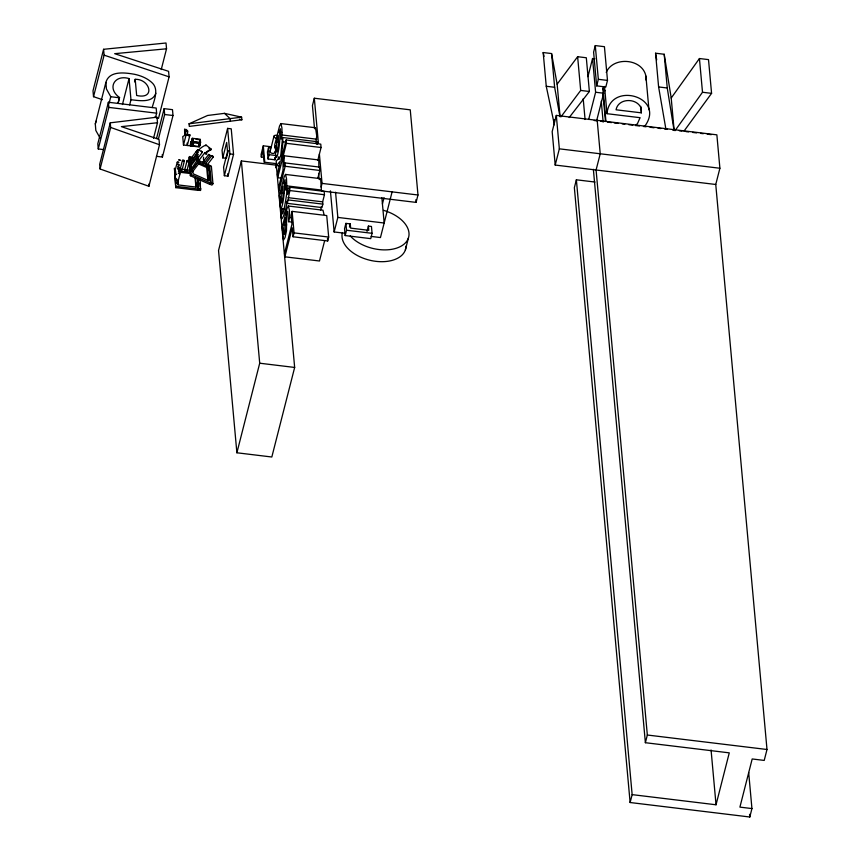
<?xml version="1.0" encoding="UTF-8"?>
<svg xmlns="http://www.w3.org/2000/svg" width="860" height="860" viewBox="0 0 860 860"><rect width="100%" height="100%" fill="white"/><g stroke="black" fill="none" stroke-linecap="round" stroke-linejoin="round"><path stroke-width="1.29" d="M152.188 107.554C154.338 99.47 159.455 88.602 151.285 82.044C146.608 77.948 140.685 75.658 134.687 74.325C125.237 72.638 109.263 70.359 105.887 82.399L95.299 123.926L95.825 130.451L100.179 138.267M105.887 82.399L106.414 88.913L110.768 96.728L109.112 103.221M187.544 135.009L187.663 131.118L186.405 129.516L184.588 129.301L185.846 130.903L185.728 134.794L189.523 135.246M318.834 167.313L318.802 159.971L284.187 155.778L283.08 160.111L283.048 170.065L278.586 187.598L278.887 190.974L285.187 166.281L284.875 162.905L319.49 167.087L319.802 170.463L317.813 178.267M276.554 142.126L276.823 152.134L278.393 146.093L278.307 135.278L276.554 142.126L279.221 142.448M281.177 192.984L281.435 202.992L283.004 196.951L282.918 186.136L281.177 192.984L283.832 193.306M284.036 224.578L284.305 234.587L285.875 228.545L285.789 217.73L284.036 224.578L286.702 224.901M192.489 171.817L191.146 170.839L192.425 171.914L198.767 163.636L198.434 162.809L197.477 162.561L191.146 170.839M197.262 160.282L198.552 161.357L197.262 160.282L191.103 169.248L192.221 169.635L196.177 164.464M317.383 143.803L317.19 141.706L282.575 137.514L280.693 156.079L276.178 161.1L276.576 165.528L280.575 166.012M316.921 144.362L317.19 141.706M282.575 137.514L282.951 141.717L281.016 160.089L286.144 139.954L320.769 144.136L321.07 147.511L317.824 160.25M177.225 162.153C178.686 164.84 180.019 160.68 177.225 162.153L174.838 171.495L175.87 172.408M176.773 182.363C174.558 182.481 178.031 184.427 177.504 182.718M180.073 169.656L180.837 170.517L182.008 170.215L184.395 160.863L183.621 160.014L182.449 160.315L180.073 169.656L180.987 169.302M180.009 173.774L178.385 173.311L180.009 173.774L177.622 183.126M182.449 160.315L183.223 161.164L184.395 160.863M161.239 69.563L166.539 48.794L166.012 43L103.587 49.299L92.998 90.837L93.525 96.685L102.447 99.674M93.525 96.685L104.114 55.158L103.587 49.299M155.649 117.078L156.638 113.176L156.176 108.037L108.392 102.254L97.803 143.792L98.266 148.941L103.576 149.575M98.266 148.941L108.855 107.403L108.392 102.254M110.252 122.829L99.663 164.368L100.082 168.99L148.909 186.287L159.498 144.749L159.014 139.385L121.389 126.635L157.498 122.733L157.004 117.175L110.252 122.829L110.671 127.452L100.082 168.99M118.185 102.684L119.508 97.492C106.565 88.376 114.541 74.164 129.043 78.572L130.967 99.739L129.645 104.931M118.207 102.985L119.508 97.492M122.432 104.533L129.043 78.572M134.547 81.904L135.203 79.314C150.005 78.841 155.94 99.889 136.665 95.481L135.203 79.314M166.539 48.794L114.681 53.675L168.581 71.337L169.087 76.862L158.498 118.4L154.671 117.121M153.531 138.309L157.498 122.733M156.531 138.503L164.142 108.65L172.484 109.661L173.01 115.509L162.422 157.047L156.466 156.326M158.38 139.169L164.668 114.509L164.142 108.65M191.113 142.835L192.275 138.288L200.273 139.255L200.563 142.416L199.402 146.963L183.492 145.039L186.179 134.525L189.963 134.977L187.286 145.49L187.072 143.082M175.773 187.652L174.462 168.334L175.773 187.652L198.026 190.35L197.424 178.751M192.361 142.233L193.188 142.33L193.038 140.621L192.21 140.524L191.436 146.35L190.619 146.243L190.425 144.19L191.06 141.717L191.877 141.825L192.027 143.523L191.21 143.426L190.587 145.899M184.642 170.183L187.028 160.831M191.877 141.825L192.275 138.288M193.038 140.621L193.231 139.847L192.403 139.739M192.231 146.093L193.231 139.847M186.91 170.828L189.286 161.486A1.183 0.71 14.3 0 0 187.792 160.411A1.183 0.71 14.3 0 0 187.383 161.583A1.183 0.71 14.3 0 0 189.286 161.486M199.477 146.114L200.111 140.212L200.337 142.738L199.025 146.06L200.337 142.738M199.047 146.512L199.971 142.878L193.876 142.147L192.952 145.781L199.047 146.512L198.757 143.351L192.661 142.62M199.692 145.759L199.756 144.233M205.809 145.802L206.002 145.028L211.237 149.145L209.109 150.833A23.134 14.018 14.3 0 0 206.346 152.79M200.079 178.869L200.595 190.479L198.617 190.243L198.101 178.622M222.751 157.885L226.685 142.438L227.524 151.715L223.589 167.162L224.363 175.709L227.986 176.139L233.544 154.338L231.232 128.828L227.61 128.387L222.052 150.199L222.751 157.885L226.374 158.326L228.341 150.597M224.363 175.709L229.921 153.897L227.61 128.387M241.37 160.938L218.537 250.507L236.887 452.779L271.825 457.004L294.658 367.446L276.307 165.163L241.37 160.938L259.709 363.21L236.887 452.779M271.05 146.748L263.3 145.813L261.085 154.51L261.322 157.047L263.902 157.358M261.322 157.047L262.999 150.425L264.084 162.336M270.825 147.995L268.513 147.716L267.428 152.005L268.051 158.96L274.974 159.799L275.791 156.584M268.051 158.96L269.148 154.682L268.513 147.716M270.137 151.317L274.007 136.127A2.354 1.43 14.3 0 1 277.286 135.611M279.156 131.956L280.435 128.796L281.091 139.234L282.166 135.02L281.897 127.764L280.876 123.571L279.565 125.958L274.705 144.856L275.006 148.21L275.684 145.576C274.415 176.236 282.112 138.535 279.156 131.956L281.811 132.279M275.651 167.764L276.307 165.163M281.682 178.203L277.683 177.719L286.455 143.319L286.144 139.954M284.875 162.905L283.94 166.571L284.187 155.778M283.768 182.814L285.047 179.654L285.703 190.092L286.778 185.868L286.509 178.622L285.498 174.429L284.187 176.805L279.317 195.704L279.618 199.069L280.296 196.435C279.027 227.094 286.724 189.393 283.768 182.814L286.423 183.137M284.531 209.13L281.876 208.808C278.887 230.458 286.24 211.474 287.154 201.1L287.358 203.379L321.973 207.572L322.855 204.121L322.64 201.842L324.457 194.747L324.145 191.371L289.53 187.19L287.724 194.285L287.154 188.071L289.82 188.394M287.154 188.071C287.627 190.888 281.671 227.029 281.876 208.808M287.358 203.379L289.841 190.554L289.53 187.19M321.479 190.952L416.089 202.39L417.981 194.994L410.252 109.833L314.319 98.223L312.438 105.619L314.491 128.248M288.562 221.686L289.637 217.462L289.379 210.216L288.358 206.024L287.046 208.4L282.188 227.298L282.488 230.663L283.155 228.029L282.768 235.21L283.531 239.994L285.036 237.596L286.488 230.856L286.627 214.409L287.702 211.259L288.562 221.686L292.561 222.17M284.864 256.817L292.26 227.792L293.077 236.769L327.692 240.95L328.681 237.059L326.725 215.559L292.11 211.367L291.121 215.258L291.938 224.234L284.542 253.259L284.864 256.817L319.479 260.999L324.618 240.811M315.975 142.373L316.727 135.794L315.502 127.753L280.876 123.571M293.077 236.769L294.066 232.877L292.11 211.367M321.102 187.093L322.048 183.395L319.393 154.112M320.5 210.27L321.446 206.54M344.72 233.232L334.131 231.953L337.84 217.419L335.561 192.231M368.402 226.094L368.789 230.319L350.654 228.126L350.267 223.901L345.903 223.374L344.548 228.696L345.172 235.554L370.724 238.639L372.079 233.318L371.456 226.47L368.402 226.094L367.048 231.415M345.172 235.554L346.526 230.233L345.903 223.374M349.461 227.094L350.267 223.901M382.431 203.949L384.044 197.617M392.096 191.866L380.453 237.553L371.187 236.435M405.372 249.916L408.382 238.102M715.757 184.481L719.895 168.248L716.864 134.837L556.312 115.412L552.174 131.644L555.205 165.055L715.757 184.481L767.002 749.501L764.217 760.423L752.188 758.961L739.912 807.121L751.941 808.572L749.802 817L630.122 802.52L574.362 187.684L576.372 179.794L595.023 182.051M555.205 165.055L559.344 148.834L556.312 115.412M595.281 45.58L593.604 52.148L596.668 85.871L605.816 86.989L607.493 80.41L604.429 46.687L595.281 45.58L598.334 79.303L596.668 85.871M587.928 76.68L592.562 58.512L594.851 58.792M588.67 119.486L595.614 92.246L592.562 58.512M596.711 120.465L603.655 93.213L603.064 86.731M635.68 125.517L637.582 123.367L640.098 117.691L606.999 113.692C609.804 80.711 666.5 96.847 644.699 126.323M630.122 802.52L632.143 794.629L576.372 179.794M632.143 794.629L716.036 804.777L729.269 752.855L645.376 742.707L647.333 735.02L596.087 170L600.226 153.779L597.195 120.357M95.299 123.926L96.223 121.034M155.821 93.278C152.489 103.254 139.019 100.577 130.967 99.739M314.674 128.753L315.502 127.753M319.286 179.611L320.113 178.611L320.705 179.729L321.393 190.06L286.778 185.868M606.214 72.401C613.212 56.093 642.42 58.469 645.903 76.078L648.956 109.8M174.838 171.495L175.752 171.14M175.526 177.988L176.719 179.052M197.725 149.608L199.015 150.683L197.725 149.608L190.006 159.616L190.21 160.444L191.554 160.906L197.886 152.639L196.338 151.338L197.886 152.639M191.436 165.604L190.501 164.572L197.972 154.886L197.467 153.918L196.682 153.811L190.35 162.078L191.629 163.163M196.682 153.811L197.972 154.886M196.94 157.971L197.327 158.982L198.552 159.154L196.94 157.971L190.533 166.367L192.027 167.614M202.401 152.242L200.853 150.941L202.401 152.242L197.65 158.444M197.477 162.561L198.767 163.636M202.337 162.733L203.616 163.808L209.958 155.531L209.625 154.703L208.668 154.456L202.337 162.733L203.616 163.808M208.668 154.456L209.958 155.531M205.357 164.024L206.905 165.324L213.237 157.047L212.85 156.036L211.7 155.757L205.357 164.024L206.077 164.045M211.7 155.757L213.237 157.047M206.905 165.324L206.851 164.69M674.143 130.462L671.208 98.029L699.438 58.523L708.511 59.619L711.575 93.353L683.979 131.139M675.025 130.688L702.502 92.256L699.438 58.523M560.075 116.594L557.14 84.162L577.63 56.706L586.316 57.76L589.369 91.482L569.169 117.562M560.978 116.831L580.683 90.44L577.63 56.706M191.984 157.617L189.565 156.541L188.695 157.692L190.329 175.72L209.668 184.298L210.549 183.148L208.916 165.12L196.822 159.756M198.509 160.938L204.841 152.661M190.329 175.72L191.2 174.569L189.565 156.541M207.862 180.46L206.679 167.517L207.475 166.485L197.864 162.228M209.636 165.367L211.237 182.976L210.184 184.352L211.904 185.115L212.957 183.739L211.356 166.13L209.636 165.367L208.582 166.743L208.926 170.517M276.576 165.528L280.296 161.1L277.382 174.344L277.683 177.719M186.179 134.525L182.728 136.589L183.492 145.039M188.49 135.869L189.963 134.977M190.35 162.078L191.307 162.325M190.565 164.475L191.35 164.593M190.608 166.249L191.318 166.27M211.237 149.145L209.302 150.059A23.134 14.018 14.3 0 0 205.465 153.155M189.028 123.797L207.604 115.477L224.481 113.348L241.595 117.164L241.886 119.766L189.318 126.398L189.028 123.797L241.595 117.164M176.644 174.58L175.236 174.172L175.977 173.602M190.501 171.452L189.189 171.183L189.619 170.474M665.909 129.194L658.609 86.946L655.557 53.212L664.199 54.266L671.208 98.029M554.399 124.797L546.25 86.269L543.187 52.546L551.572 53.556L557.14 84.162M598.334 79.303L607.493 80.41M658.609 86.946L667.253 87.989L674.057 130.43M702.502 92.256L711.575 93.353M602.548 89.031L605.15 90.751M546.25 86.269L554.635 87.29L559.967 116.616M580.683 90.44L589.369 91.482M595.614 92.246L603.655 93.213M641.345 112.843L616.061 109.79C618.297 97.664 637.443 97.707 641.216 108.51L641.345 112.843L640.754 106.36M594.228 120.507L596.883 120.83M600.871 121.314L603.537 121.636M607.525 122.12L611.514 122.604M614.169 122.926L618.157 123.41M622.156 123.894L624.812 124.216M628.8 124.689L632.788 125.173M635.443 125.495L639.432 125.979M643.43 126.463L646.086 126.785M650.074 127.269L654.062 127.753M658.05 128.237L660.716 128.559M664.705 129.043L667.36 129.355M672.681 130L675.337 130.322M679.325 130.806L681.991 131.129M685.979 131.612L688.634 131.935M692.622 132.418L696.611 132.902M700.599 133.386L703.265 133.698M707.253 134.181L711.241 134.665M559.344 148.834L719.895 168.248M110.768 96.728L119.529 97.793M108.855 107.403L156.638 113.176M164.668 114.509L173.01 115.509M282.166 135.02L316.781 139.202M282.951 141.717L285.617 142.04M185.846 130.903L187.663 131.118M286.455 143.319L321.07 147.511M196.026 139.277L199.681 139.718M193.392 141.545L200.563 142.416M199.563 145.007L200.154 145.007M190.425 144.19L191.243 144.286L191.06 141.717M269.148 154.682L276.071 155.52M229.921 153.897L233.544 154.338M276.415 163.658L264.794 162.26L263.3 145.813M285.187 166.281L319.802 170.463M285.498 174.429L320.113 178.611M322.048 183.395L417.981 194.994M178.396 168.807L184.932 169.592M187.555 169.915L190.178 170.226M179.686 171.086C179.407 173.247 176.902 169.635 179.686 171.086L189.909 172.269M179.342 172.194L190.888 173.591M289.841 190.554L324.457 194.747M288.025 197.66L322.64 201.842M199.015 188.684L200.993 188.921M176.096 186.351L198.348 189.049M288.24 199.939L322.855 204.121M288.358 206.024L322.973 210.205L323.994 214.409M337.84 217.419L384.162 223.019L381.851 197.542M289.637 217.462L292.303 217.784M346.526 230.233L372.079 233.318M294.066 232.877L328.681 237.059M259.709 363.21L294.658 367.446M647.333 735.02L767.002 749.501M176.773 180.127L175.805 180.374L176.655 181.137M239.446 119.218L241.886 119.766M104.114 55.158L169.087 76.862M110.671 127.452L159.498 144.749M198.273 163.798L206.679 167.517M211.237 182.976L212.957 183.739M191.2 174.569L210.549 183.148M192.178 157.993L191.339 157.982L191.726 158.724M208.948 148.275L211.033 149.919M224.481 113.348L230.082 118.615L230.373 121.217M543.187 52.546L544.004 56.395M655.557 53.212L656.696 59.813M748.673 772.484L751.941 808.572M749.554 814.323L749.802 817M664.199 54.266L667.253 87.989M711.07 749.984L716.036 804.777M604.526 86.451L606.999 113.692M603.021 89.085L605.956 121.518M603.021 94.224L605.494 121.464M601.258 101.125L603.139 121.883M593.368 169.312L645.376 742.707M583.198 98.739L585.079 119.497M551.572 53.556L554.635 87.29M554.076 119.594L554.313 122.184M415.853 199.735L416.089 202.39M330.412 190.866L334.131 231.953M327.456 238.392L327.692 240.95M314.319 98.223L318.426 143.47M318.587 173.494L319.071 178.815M278.758 157.262L278.962 159.444M278.436 157.079L278.629 159.261M274.77 157.477L274.974 159.799M227.771 173.698L227.986 176.139M209.388 175.548L209.84 180.578M207.475 166.485L208.765 180.718L193.145 173.795L192.919 171.204M199.993 144.254L200.057 144.996M199.907 182.933L200.251 186.706M197.596 178.923L198.617 190.243M197.327 182.621L198.026 190.35M195.51 178.063L196.327 187.114L178.364 184.943L177.891 179.761M195.091 177.934L195.919 186.986M177.59 180.933L177.945 184.814M162.207 154.714L162.422 157.047M148.715 184.137L148.909 186.287M645.903 76.078L646.053 80.109M184.588 129.301L184.696 135.407M274.587 151.811A2.354 1.43 14.3 0 1 272.265 153.381A2.354 1.43 14.3 0 1 270.32 150.984M276.447 138.234A2.354 1.43 14.3 0 1 274.007 136.127M204.476 163.11A23.134 14.018 14.3 0 1 203.605 157.122M196.757 153.585A30.691 18.598 14.3 0 1 206.002 145.028M406.038 246.078A32.669 19.802 14.3 0 1 371.671 260.655A32.669 19.802 14.3 0 1 342.28 233.103M383.495 210.324A32.669 19.802 14.3 0 1 403.512 244.595A32.669 19.802 14.3 0 1 350.246 235.952M199.853 161.272A1.183 0.602 37.4 0 1 200.165 162.529A1.183 0.602 37.4 0 1 198.574 161.669A1.183 0.602 37.4 0 1 199.079 160.863M186.298 169.936A1.183 0.71 14.3 0 1 186.642 171.129A1.183 0.71 14.3 0 1 184.803 170.753A1.183 0.71 14.3 0 1 185.405 169.753M196.832 156.294L198.187 157.283L196.832 156.294M177.601 164.55L179.213 165.023L177.601 164.55M177.816 166.948L179.428 167.421L177.816 166.948M177.826 168.786C179.288 171.484 180.621 167.313 177.826 168.786M178.869 159.906L180.493 160.369L178.869 159.906M204.906 153.402A1.183 0.602 37.4 0 0 206.647 154.166A1.183 0.602 37.4 0 0 205.68 152.672A1.183 0.602 37.4 0 0 204.906 153.402"/></g></svg>
